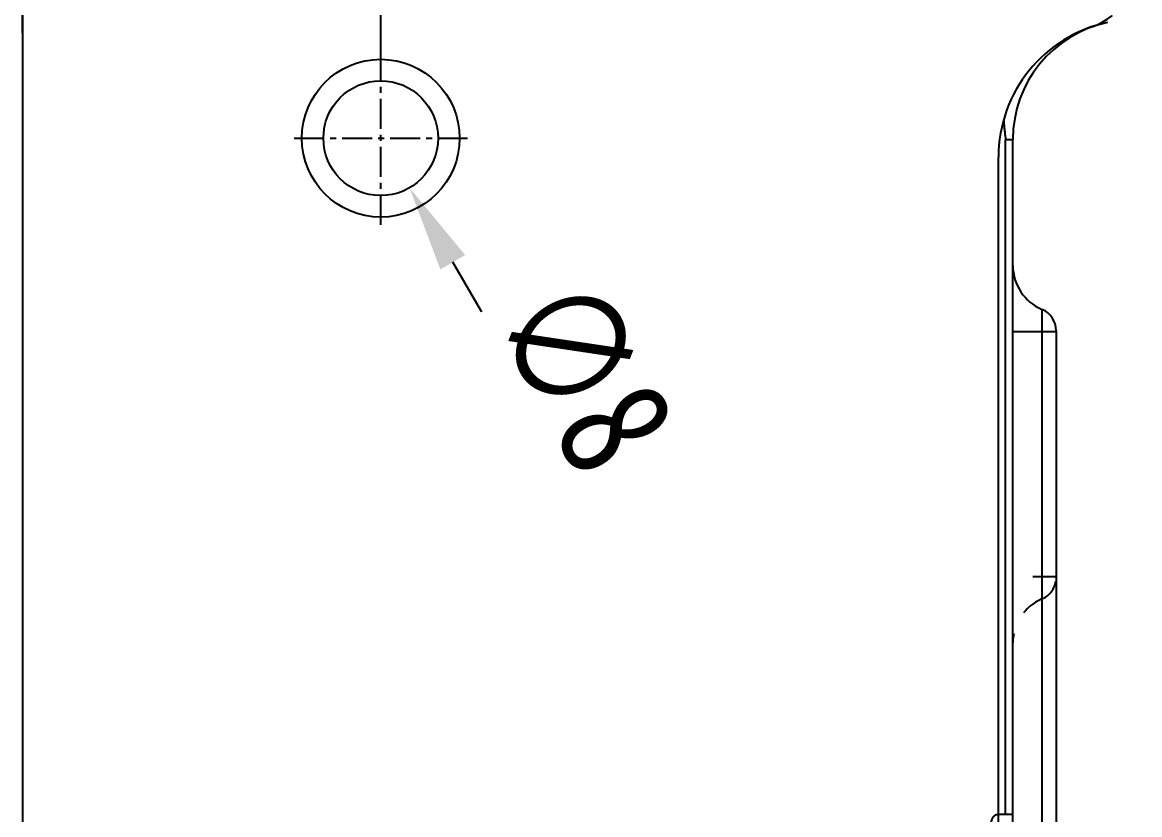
# Model space of a CAD drawing. Header units: millimetres. Extents: x -2895 to -298, y -11750 to -2997.
# Drawn here: x -2004.7 to -1926.8, y -6541.8 to -6486.5 of the extents above; entities that cross this region are included whole.
import ezdxf

# ---------------------------------------------------------------- set-up
doc = ezdxf.new("R2010")
doc.units = ezdxf.units.MM
doc.header["$LTSCALE"] = 16.335
doc.header["$PDMODE"] = 3
doc.header["$PDSIZE"] = 0.3125
doc.linetypes.add('CENTER', pattern=[0.6, 0.375, -0.075, 0.075, -0.075])
doc.linetypes.add('HIDDEN', pattern=[0.2, 0.1, -0.1])
doc.layers.get('0').update_dxf_attribs({"linetype": 'CONTINUOUS'})
doc.layers.get('Defpoints').update_dxf_attribs({"linetype": 'CONTINUOUS'})
doc.layers.add('DEFAULT_2', color=8, linetype='HIDDEN')
doc.styles.get("Standard").update_dxf_attribs({"font": 'txt', "width": 0.8})
doc.dimstyles.new('ISO-25', dxfattribs={"dimtxt": 8, "dimasz": 6, "dimexe": 0, "dimexo": 0, "dimgap": 0, "dimtad": 1, "dimdsep": 46, "dimtxsty": 'Standard', "dimcen": 0, "dimclrd": 4, "dimclre": 4, "dimclrt": 6, "dimazin": 0, "dimtfac": 1, "dimtofl": 0, "dimtmove": 0, "dimatfit": 3, "dimfxl": 0, "dimarcsym": 0})

# ---------------------------------------------------------------- blocks, each defined once
blk = doc.blocks.new('*D563')
at = {"color": 4, "lineweight": -2, "transparency": 16777216}
for p, q in [((-2004.722, -6487.303), (-2004.722, -6479.234)), ((-1985.722, -6479.234), (-1998.722, -6479.234)), ((-1979.722, -6488.573), (-1979.722, -6479.234))]:
    blk.add_line(p, q, dxfattribs=at)
at = {"color": 4, "transparency": 16777216}
for points in [[(-1998.722, -6478.234), (-1998.722, -6480.234), (-2004.722, -6479.234)], [(-1985.722, -6478.234), (-1985.722, -6480.234), (-1979.722, -6479.234)]]:
    blk.add_solid(points, dxfattribs=at)
at = {"layer": 'Defpoints', "color": 0, "transparency": 16777216}
for p in [(-2004.722, -6479.234), (-2004.722, -6487.303), (-1979.722, -6488.573)]:
    blk.add_point(p, dxfattribs=at)
at = {"color": 6, "transparency": 16777216, "insert": (-1992.82, -6475.234), "char_height": 8, "attachment_point": 5, "bg_fill": 3, "box_fill_scale": 1.1, "bg_fill_color": 256, "bg_fill_true_color": 13158600, "bg_fill_transparency": 0}
blk.add_mtext('25', dxfattribs=at)
blk = doc.blocks.new('*D564')
at = {"color": 4, "lineweight": -2, "transparency": 16777216}
blk.add_line((-1966.32, -6517.678), (-1974.696, -6503.269), dxfattribs=at)
at = {"color": 4, "transparency": 16777216}
blk.add_solid([(-1973.832, -6502.766), (-1975.561, -6503.771), (-1977.712, -6498.081)], dxfattribs=at)
at = {"layer": 'Defpoints', "color": 0, "transparency": 16777216}
for p in [(-1981.732, -6491.165), (-1977.712, -6498.081)]:
    blk.add_point(p, dxfattribs=at)
at = {"color": 6, "transparency": 16777216, "insert": (-1965.542, -6511.056), "char_height": 8, "attachment_point": 5, "rotation": 300.17031, "bg_fill": 3, "box_fill_scale": 1.1, "bg_fill_color": 256, "bg_fill_true_color": 13158600, "bg_fill_transparency": 0}
blk.add_mtext('∅8', dxfattribs=at)

msp = doc.modelspace()

# ---------------------------------------------------------------- linework, layer by layer
at = {"color": 7, "linetype": 'Continuous'}
for p, q in [((-2004.722, -6411.623), (-2004.722, -6791.623)), ((-1936.129, -6541.773), (-1936.129, -6494.708)), ((-1936.129, -6494.708), (-1935.626, -6494.708)), ((-1935.626, -6697.046), (-1935.626, -6494.708)), ((-1936.631, -6735.76), (-1936.631, -6495.949)), ((-1933.596, -6506.557), (-1933.596, -6655.38)), ((-1935.626, -6508.106), (-1932.611, -6508.106)), ((-1932.611, -6508.039), (-1932.611, -6653.898)), ((-1935.633, -6541.773), (-1936.571, -6541.773))]:
    msp.add_line(p, q, dxfattribs=at)
at = {"color": 1, "linetype": 'CENTER', "ltscale": 0.342088}
for p, q in [((-1979.722, -6500.673), (-1979.722, -6488.573)), ((-1985.772, -6494.623), (-1973.672, -6494.623))]:
    msp.add_line(p, q, dxfattribs=at)
at = {"color": 7, "linetype": 'Continuous'}
for radius in [5.5, 4]:
    msp.add_circle((-1979.722, -6494.623), radius, dxfattribs=at)
for centre, radius, start, end in [((-1927.021, -6495.949), 9.61, 102, 180), ((-1927.285, -6494.708), 8.341, 102, 180), ((-1918.771, -6492.167), 17.543, 183.87054, 185.25374), ((-1918.595, -6492.151), 17.719, 185.25133, 186.71926), ((-1918.7, -6492.164), 17.613, 186.71788, 188.30318), ((-1932.31, -6503.5), 3.317, 180, 247.18511), ((-1934.219, -6508.039), 1.608, 0.00016, 67.1848)]:
    msp.add_arc(centre, radius, start, end, dxfattribs=at)
at = {"layer": 'DEFAULT_2', "color": 8, "linetype": 'HIDDEN'}
for p, q in [((-1932.611, -6525.191), (-1935.626, -6525.191)), ((-1936.571, -6541.773), (-1936.631, -6541.773))]:
    msp.add_line(p, q, dxfattribs=at)
for centre, radius, start, end in [((-1931.807, -6482.129), 5.025, 289.77613, 0), ((-1918.681, -6492.161), 17.632, 183.87084, 186.71788), ((-1934.219, -6525.258), 1.608, 292.8152, 359.99984), ((-1932.31, -6529.797), 3.317, 112.81489, 180), ((-1936.631, -6542.276), 0.502, 90, 180)]:
    msp.add_arc(centre, radius, start, end, dxfattribs=at)

# ---------------------------------------------------------------- next in the draw order: dimensions: what is measured, and where the dimension line sits
dim = msp.add_linear_dim(base=(-2004.722, -6479.234), p1=(-1979.722, -6488.573), p2=(-2004.722, -6487.303), dimstyle='ISO-25', override={"dimfxl": 1.25})
dim.commit()
dim.dimension.update_dxf_attribs({"geometry": '*D563', "text_midpoint": (-1992.82, -6479.234), "dimtype": 160})
dim = msp.add_diameter_dim_2p(p1=(-1981.732, -6491.165), p2=(-1977.712, -6498.081), dimstyle='ISO-25', override={"dimfxl": 1.25})
dim.commit()
dim.dimension.update_dxf_attribs({"geometry": '*D564', "text_midpoint": (-1965.542, -6511.056)})

doc.saveas('drawing.dxf')
